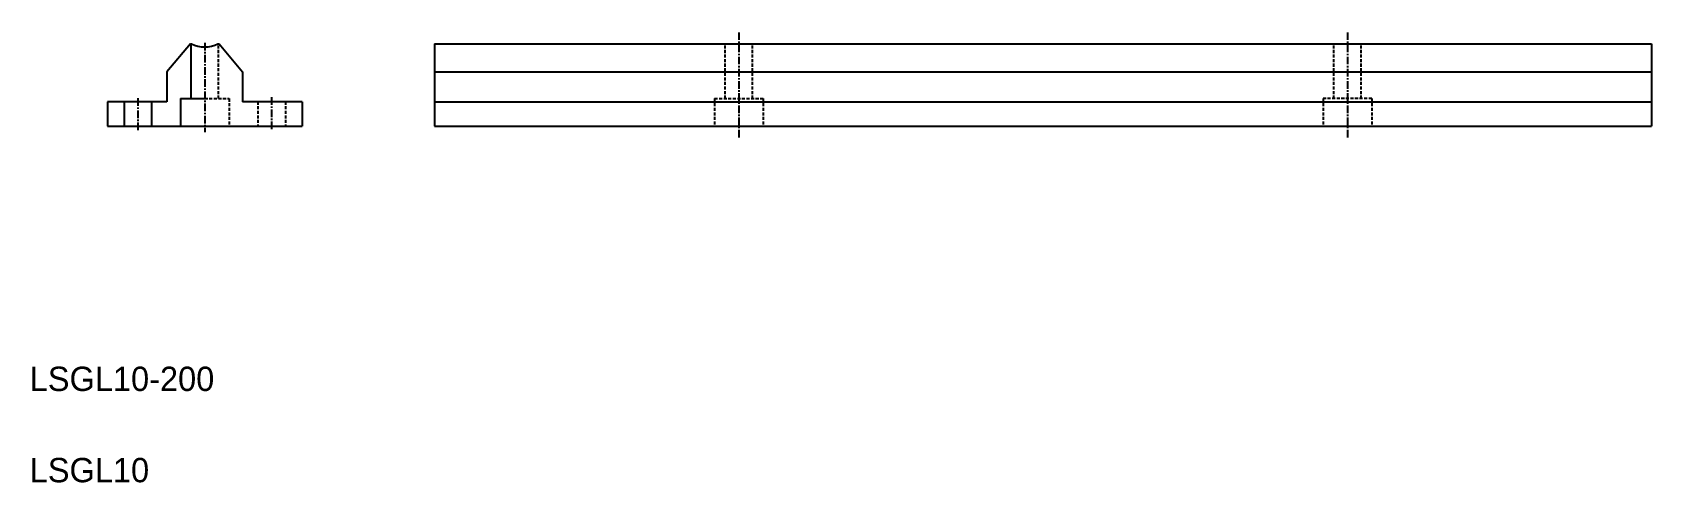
# Model space of a CAD drawing. Extents: x 10 to 277, y 10 to 84.
import ezdxf

# ---------------------------------------------------------------- set-up
doc = ezdxf.new("R2010")
doc.units = 0
doc.linetypes.add('CENTER', pattern=[2, 1.25, -0.25, 0.25, -0.25])
doc.linetypes.add('DASHED', pattern=[0.75, 0.5, -0.25])
doc.layers.get('0').update_dxf_attribs({"linetype": 'CONTINUOUS'})
doc.layers.add('CENTER', color=1, linetype='CENTER')

msp = doc.modelspace()

# ---------------------------------------------------------------- linework, layer by layer
at = {"color": 7, "linetype": 'CONTINUOUS'}
for p, q in [((36.41, 82.05), (32.56, 77.47)), ((36.41, 82.05), (36.58, 82.05)), ((36.51, 73.05), (36.51, 82.05)), ((40.94, 82.05), (41.11, 82.05)), ((41.11, 82.05), (44.96, 77.47)), ((76.55, 82.05), (276.55, 82.05)), ((76.55, 82.05), (76.55, 68.55)), ((276.55, 82.05), (276.55, 68.55)), ((32.56, 77.47), (32.56, 72.55)), ((44.96, 77.47), (44.96, 72.55)), ((76.55, 77.47), (276.55, 77.47)), ((22.76, 72.55), (22.76, 68.55)), ((32.56, 72.55), (22.76, 72.55)), ((25.51, 72.55), (25.51, 68.55)), ((30.01, 72.55), (30.01, 68.55)), ((34.76, 73.05), (38.76, 73.05)), ((34.76, 73.05), (34.76, 68.55)), ((54.76, 72.55), (44.96, 72.55)), ((54.76, 72.55), (54.76, 68.55)), ((76.55, 72.55), (276.55, 72.55)), ((22.76, 68.55), (54.76, 68.55)), ((76.55, 68.55), (276.55, 68.55))]:
    msp.add_line(p, q, dxfattribs=at)
at = {"color": 3, "linetype": 'DASHED'}
for p, q in [((41.01, 73.05), (41.01, 82.05)), ((124.3, 73.05), (124.3, 82.05)), ((128.8, 73.05), (128.8, 82.05)), ((224.3, 73.05), (224.3, 82.05)), ((228.8, 73.05), (228.8, 82.05)), ((38.76, 73.05), (42.76, 73.05)), ((42.76, 73.05), (42.76, 68.55)), ((47.51, 72.55), (47.51, 68.55)), ((52.01, 72.55), (52.01, 68.55)), ((122.55, 73.05), (130.55, 73.05)), ((122.55, 73.05), (122.55, 68.55)), ((130.55, 73.05), (130.55, 68.55)), ((222.55, 73.05), (222.55, 68.55)), ((230.55, 73.05), (222.55, 73.05)), ((230.55, 73.05), (230.55, 68.55))]:
    msp.add_line(p, q, dxfattribs=at)
at = {"color": 7, "linetype": 'CONTINUOUS'}
msp.add_arc((38.76, 86.55), 5, 244.1581, 295.8419, dxfattribs=at)
at = {"layer": 'CENTER', "color": 1, "linetype": 'CENTER'}
for p, q in [((126.55, 83.94), (126.55, 66.67)), ((226.55, 83.94), (226.55, 66.67)), ((38.76, 82.23), (38.76, 67.56)), ((27.76, 73.11), (27.76, 67.79)), ((49.76, 73.28), (49.76, 67.79))]:
    msp.add_line(p, q, dxfattribs=at)

# ---------------------------------------------------------------- texts
at = {"color": 7, "linetype": 'CONTINUOUS'}
for s, p in [('LSGL10-200', (10, 25)), ('LSGL10', (10, 10))]:
    msp.add_text(s, height=4, dxfattribs=at).set_placement(p)

doc.saveas('drawing.dxf')
